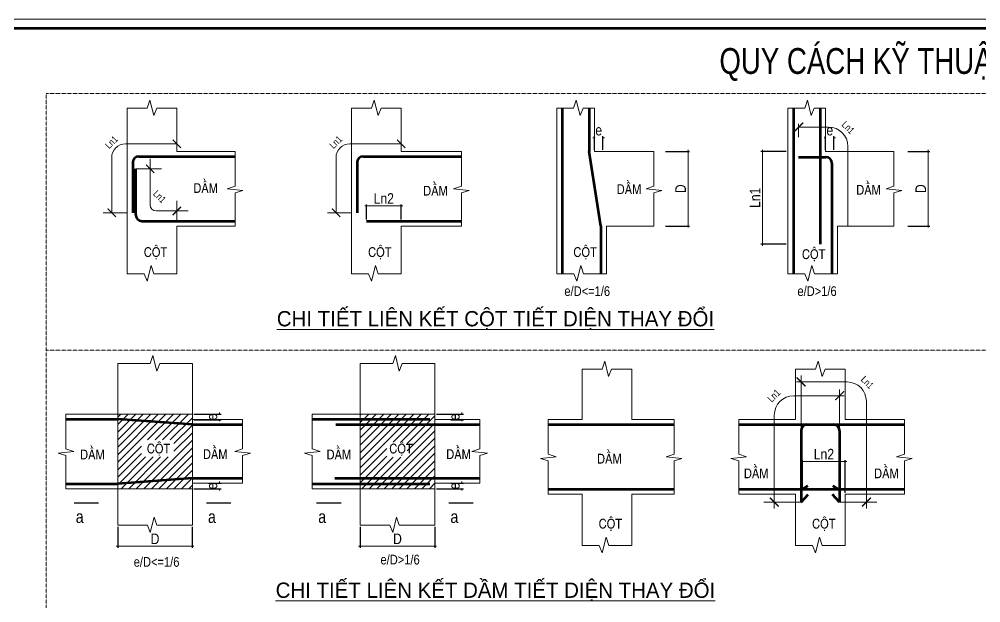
# Model space of a CAD drawing. Header units: millimetres. Extents: x 19378 to 572383, y -1120116 to -527168.
# Drawn here: x 64620 to 109862, y -575797 to -548347 of the extents above; entities that cross this region are included whole.
import ezdxf
from ezdxf.enums import TextEntityAlignment as Align

# ---------------------------------------------------------------- set-up
doc = ezdxf.new("R2010")
doc.units = ezdxf.units.MM
doc.header["$MEASUREMENT"] = 0
doc.header["$PDMODE"] = 32
doc.linetypes.add('HIDDEN', pattern=[0.375, 0.25, -0.125])
doc.layers.get('Defpoints').update_dxf_attribs({"color": 1})
for name, color, linetype, lineweight in [('2110 dim 0.13', 149, 'Continuous', 13), ('EG Dim', 8, 'Continuous', 15), ('EG Net thay', 7, 'Continuous', 20), ('EG Text1', 3, 'Continuous', 20), ('EG Text2', 7, 'Continuous', 20), ('ISO', 153, 'Continuous', 13), ('LC Hatch', 252, 'Continuous', 9), ('LC MANH DUT', 35, 'HIDDEN', 5), ('LC Net dam3', 1, 'Continuous', 60), ('LC Net thay', 7, 'Continuous', 25), ('LC Text1', 3, 'Continuous', 20), ('LC Text2', 7, 'Continuous', 25), ('TEXT2', 7, 'Continuous', 18)]:
    doc.layers.add(name, color=color, linetype=linetype, lineweight=lineweight)
doc.layers.add('HACHT', color=8, linetype='Continuous')
doc.layers.add('Khungten_LCDI', color=7, linetype='Continuous')
doc.styles.add('EG 1', font='VHAVANB.TTF')
doc.styles.add('HELVECONDENSE', font='VHELVCN.TTF')
doc.styles.add('Khungten', font='VHAVAN.TTF', dxfattribs={"width": 0.9, "height": 5000})
doc.styles.add('KICH THUOC', font='VHELVCN.TTF')
doc.styles.add('LC 1', font='VHAVANB.TTF')
doc.styles.add('STYLE3', font='VHHELS.TTF')
doc.styles.add('Title', font='VHBLACK.TTF', dxfattribs={"width": 0.8})
doc.dimstyles.new('TV 25', dxfattribs={"dimscale": 0, "dimtxt": 160, "dimasz": 75, "dimexe": 75, "dimexo": 75, "dimgap": 30, "dimtad": 1, "dimdec": 0, "dimlfac": 0.25, "dimzin": 0, "dimdsep": 46, "dimtxsty": 'KICH THUOC', "dimblk": 'ARCHTICK', "dimcen": 0.09, "dimdle": 75, "dimclrd": 256, "dimclre": 256, "dimclrt": 256, "dimadec": 0, "dimazin": 0, "dimtfac": 1, "dimtdec": 0, "dimtix": 1, "dimtofl": 0, "dimtmove": 2, "dimatfit": 3, "dimfxl": 1, "dimtolj": 1, "dimtzin": 0, "dimlwd": -1, "dimarcsym": 0})
pattern_1 = [(45, (-1302230.8, -1336096.08), (-176.776695, 176.776695), [])]

# ---------------------------------------------------------------- blocks, each defined once
blk = doc.blocks.new('_ArchTick')
at = {"color": 0, "linetype": 'ByBlock', "const_width": 0.15}
blk.add_lwpolyline([(-0.5, -0.5), (0.5, 0.5)], dxfattribs=at)
blk = doc.blocks.new('*D106')
at = {"layer": 'Defpoints', "color": 0, "ltscale": 200, "transparency": 16777216}
for p in [(82593, -557130), (80953, -557842), (82593, -557842)]:
    blk.add_point(p, dxfattribs=at)
at = {"layer": 'EG Dim', "ltscale": 200, "transparency": 16777216}
blk.add_line((80878, -557130), (82668, -557130), dxfattribs=at)
at = {"layer": 'EG Dim', "lineweight": -2, "ltscale": 200, "transparency": 16777216}
for p, q in [((80953, -557767), (80953, -557055)), ((82593, -557767), (82593, -557055))]:
    blk.add_line(p, q, dxfattribs=at)
at = {"layer": 'EG Dim', "ltscale": 200, "transparency": 16777216, "xscale": 75, "yscale": 75, "zscale": 75, "rotation": 180}
blk.add_blockref('_ArchTick', (80953, -557130), dxfattribs=at)
at = {"layer": 'EG Dim', "ltscale": 200, "transparency": 16777216, "xscale": 75, "yscale": 75, "zscale": 75}
blk.add_blockref('_ArchTick', (82593, -557130), dxfattribs=at)
at = {"layer": 'EG Dim', "ltscale": 200, "transparency": 16777216, "insert": (81773, -556780), "char_height": 500, "attachment_point": 5, "style": 'KICH THUOC'}
blk.add_mtext('\\A1;Ln2', dxfattribs=at)
blk = doc.blocks.new('*D107')
at = {"layer": 'Defpoints', "color": 0, "ltscale": 200, "transparency": 16777216}
for p in [(94956, -554566), (94956, -558076), (96090, -558076)]:
    blk.add_point(p, dxfattribs=at)
at = {"layer": 'EG Dim', "lineweight": -2, "ltscale": 200, "transparency": 16777216}
for p, q in [((95031, -554566), (96165, -554566)), ((95031, -558076), (96165, -558076))]:
    blk.add_line(p, q, dxfattribs=at)
at = {"layer": 'EG Dim', "ltscale": 200, "transparency": 16777216}
blk.add_line((96090, -554491), (96090, -558151), dxfattribs=at)
at = {"layer": 'EG Dim', "ltscale": 200, "transparency": 16777216, "xscale": 75, "yscale": 75, "zscale": 75}
for p, rotation in [((96090, -554566), 90), ((96090, -558076), 270)]:
    blk.add_blockref('_ArchTick', p, dxfattribs=dict(at, rotation=rotation))
at = {"layer": 'EG Dim', "ltscale": 200, "transparency": 16777216, "insert": (95740, -556321), "char_height": 500, "attachment_point": 5, "rotation": 90, "style": 'KICH THUOC'}
blk.add_mtext('\\A1;D', dxfattribs=at)
blk = doc.blocks.new('*D108')
at = {"layer": 'Defpoints', "color": 0, "ltscale": 200, "transparency": 16777216}
for p in [(92082, -553921), (91692, -554566), (92082, -554566)]:
    blk.add_point(p, dxfattribs=at)
at = {"layer": 'EG Dim', "ltscale": 200, "transparency": 16777216}
for p, q in [((91692, -553921), (91617, -553921)), ((92082, -553921), (92157, -553921))]:
    blk.add_line(p, q, dxfattribs=at)
at = {"layer": 'EG Dim', "lineweight": -2, "ltscale": 200, "transparency": 16777216}
for p, q in [((91692, -554491), (91692, -553846)), ((92082, -554491), (92082, -553846))]:
    blk.add_line(p, q, dxfattribs=at)
at = {"layer": 'EG Dim', "ltscale": 200, "transparency": 16777216, "xscale": 75, "yscale": 75, "zscale": 75}
blk.add_blockref('_ArchTick', (91692, -553921), dxfattribs=at)
at = {"layer": 'EG Dim', "ltscale": 200, "transparency": 16777216, "xscale": 75, "yscale": 75, "zscale": 75, "rotation": 180}
blk.add_blockref('_ArchTick', (92082, -553921), dxfattribs=at)
at = {"layer": 'EG Dim', "ltscale": 200, "transparency": 16777216, "insert": (91887, -553566), "char_height": 500, "attachment_point": 5, "style": 'KICH THUOC'}
blk.add_mtext('\\A1;e', dxfattribs=at)
blk = doc.blocks.new('*D109')
at = {"layer": 'Defpoints', "color": 0, "ltscale": 200, "transparency": 16777216}
for p in [(106357, -554566), (106357, -558076), (107386, -558076)]:
    blk.add_point(p, dxfattribs=at)
at = {"layer": 'EG Dim', "lineweight": -2, "ltscale": 200, "transparency": 16777216}
for p, q in [((106432, -554566), (107461, -554566)), ((106432, -558076), (107461, -558076))]:
    blk.add_line(p, q, dxfattribs=at)
at = {"layer": 'EG Dim', "ltscale": 200, "transparency": 16777216}
blk.add_line((107386, -554491), (107386, -558151), dxfattribs=at)
at = {"layer": 'EG Dim', "ltscale": 200, "transparency": 16777216, "xscale": 75, "yscale": 75, "zscale": 75}
for p, rotation in [((107386, -554566), 90), ((107386, -558076), 270)]:
    blk.add_blockref('_ArchTick', p, dxfattribs=dict(at, rotation=rotation))
at = {"layer": 'EG Dim', "ltscale": 200, "transparency": 16777216, "insert": (107036, -556321), "char_height": 500, "attachment_point": 5, "rotation": 90, "style": 'KICH THUOC'}
blk.add_mtext('\\A1;D', dxfattribs=at)
blk = doc.blocks.new('*D113')
at = {"layer": 'Defpoints', "color": 0, "ltscale": 200, "transparency": 16777216}
for p in [(102954, -553921), (102564, -554566), (102954, -554566)]:
    blk.add_point(p, dxfattribs=at)
at = {"layer": 'EG Dim', "ltscale": 200, "transparency": 16777216}
for p, q in [((102564, -553921), (102489, -553921)), ((102954, -553921), (103029, -553921))]:
    blk.add_line(p, q, dxfattribs=at)
at = {"layer": 'EG Dim', "lineweight": -2, "ltscale": 200, "transparency": 16777216}
for p, q in [((102564, -554491), (102564, -553846)), ((102954, -554491), (102954, -553846))]:
    blk.add_line(p, q, dxfattribs=at)
at = {"layer": 'EG Dim', "ltscale": 200, "transparency": 16777216, "xscale": 75, "yscale": 75, "zscale": 75}
blk.add_blockref('_ArchTick', (102564, -553921), dxfattribs=at)
at = {"layer": 'EG Dim', "ltscale": 200, "transparency": 16777216, "xscale": 75, "yscale": 75, "zscale": 75, "rotation": 180}
blk.add_blockref('_ArchTick', (102954, -553921), dxfattribs=at)
at = {"layer": 'EG Dim', "ltscale": 200, "transparency": 16777216, "insert": (102759, -553566), "char_height": 500, "attachment_point": 5, "style": 'KICH THUOC'}
blk.add_mtext('\\A1;e', dxfattribs=at)
blk = doc.blocks.new('*D114')
at = {"layer": 'Defpoints', "color": 0, "ltscale": 200, "transparency": 16777216}
for p in [(100783, -554566), (99591, -558924), (100783, -558924)]:
    blk.add_point(p, dxfattribs=at)
at = {"layer": 'EG Dim', "lineweight": -2, "ltscale": 200, "transparency": 16777216}
for p, q in [((100708, -554566), (99516, -554566)), ((100708, -558924), (99516, -558924))]:
    blk.add_line(p, q, dxfattribs=at)
at = {"layer": 'EG Dim', "ltscale": 200, "transparency": 16777216}
blk.add_line((99591, -554491), (99591, -558999), dxfattribs=at)
at = {"layer": 'EG Dim', "ltscale": 200, "transparency": 16777216, "xscale": 75, "yscale": 75, "zscale": 75}
for p, rotation in [((99591, -554566), 90), ((99591, -558924), 270)]:
    blk.add_blockref('_ArchTick', p, dxfattribs=dict(at, rotation=rotation))
at = {"layer": 'EG Dim', "ltscale": 200, "transparency": 16777216, "insert": (99241, -556745), "char_height": 500, "attachment_point": 5, "rotation": 90, "style": 'KICH THUOC'}
blk.add_mtext('\\A1;Ln1', dxfattribs=at)
blk = doc.blocks.new('*D115')
at = {"layer": 'Defpoints', "color": 0, "ltscale": 200, "transparency": 16777216}
for p in [(69255, -572144), (72765, -572144), (72765, -573140)]:
    blk.add_point(p, dxfattribs=at)
at = {"layer": 'EG Dim', "lineweight": -2, "ltscale": 200, "transparency": 16777216}
for p, q in [((69255, -572219), (69255, -573215)), ((72765, -572219), (72765, -573215))]:
    blk.add_line(p, q, dxfattribs=at)
at = {"layer": 'EG Dim', "ltscale": 200, "transparency": 16777216}
blk.add_line((69180, -573140), (72840, -573140), dxfattribs=at)
at = {"layer": 'EG Dim', "ltscale": 200, "transparency": 16777216, "xscale": 75, "yscale": 75, "zscale": 75, "rotation": 180}
blk.add_blockref('_ArchTick', (69255, -573140), dxfattribs=at)
at = {"layer": 'EG Dim', "ltscale": 200, "transparency": 16777216, "xscale": 75, "yscale": 75, "zscale": 75}
blk.add_blockref('_ArchTick', (72765, -573140), dxfattribs=at)
at = {"layer": 'EG Dim', "ltscale": 200, "transparency": 16777216, "insert": (71010, -572790), "char_height": 500, "attachment_point": 5, "style": 'KICH THUOC'}
blk.add_mtext('\\A1;D', dxfattribs=at)
blk = doc.blocks.new('*D116')
at = {"layer": 'Defpoints', "color": 0, "ltscale": 200, "transparency": 16777216}
for p in [(72765, -570434), (73445, -570174), (74044, -570174)]:
    blk.add_point(p, dxfattribs=at)
at = {"layer": 'EG Dim', "lineweight": -2, "ltscale": 200, "transparency": 16777216}
for p, q in [((72840, -570434), (74119, -570434)), ((73520, -570174), (74119, -570174))]:
    blk.add_line(p, q, dxfattribs=at)
at = {"layer": 'EG Dim', "ltscale": 200, "transparency": 16777216}
for p, q in [((74044, -570174), (74044, -570099)), ((74044, -570434), (74044, -570509))]:
    blk.add_line(p, q, dxfattribs=at)
at = {"layer": 'EG Dim', "ltscale": 200, "transparency": 16777216, "xscale": 75, "yscale": 75, "zscale": 75}
for p, rotation in [((74044, -570174), 270), ((74044, -570434), 90)]:
    blk.add_blockref('_ArchTick', p, dxfattribs=dict(at, rotation=rotation))
at = {"layer": 'EG Dim', "ltscale": 200, "transparency": 16777216, "insert": (73689, -570304), "char_height": 500, "attachment_point": 5, "rotation": 90, "style": 'KICH THUOC'}
blk.add_mtext('\\A1;e', dxfattribs=at)
blk = doc.blocks.new('*D117')
at = {"layer": 'Defpoints', "color": 0, "ltscale": 200, "transparency": 16777216}
for p in [(72765, -566924), (72765, -567184), (74044, -567184)]:
    blk.add_point(p, dxfattribs=at)
at = {"layer": 'EG Dim', "ltscale": 200, "transparency": 16777216}
for p, q in [((74044, -566924), (74044, -566849)), ((74044, -567184), (74044, -567259))]:
    blk.add_line(p, q, dxfattribs=at)
at = {"layer": 'EG Dim', "lineweight": -2, "ltscale": 200, "transparency": 16777216}
for p, q in [((72840, -566924), (74119, -566924)), ((72840, -567184), (74119, -567184))]:
    blk.add_line(p, q, dxfattribs=at)
at = {"layer": 'EG Dim', "ltscale": 200, "transparency": 16777216, "xscale": 75, "yscale": 75, "zscale": 75}
for p, rotation in [((74044, -566924), 270), ((74044, -567184), 90)]:
    blk.add_blockref('_ArchTick', p, dxfattribs=dict(at, rotation=rotation))
at = {"layer": 'EG Dim', "ltscale": 200, "transparency": 16777216, "insert": (73689, -567054), "char_height": 500, "attachment_point": 5, "rotation": 90, "style": 'KICH THUOC'}
blk.add_mtext('\\A1;e', dxfattribs=at)
blk = doc.blocks.new('*D118')
at = {"layer": 'Defpoints', "color": 0, "ltscale": 200, "transparency": 16777216}
for p in [(80663, -572144), (84173, -572144), (84173, -573140)]:
    blk.add_point(p, dxfattribs=at)
at = {"layer": 'EG Dim', "lineweight": -2, "ltscale": 200, "transparency": 16777216}
for p, q in [((80663, -572219), (80663, -573215)), ((84173, -572219), (84173, -573215))]:
    blk.add_line(p, q, dxfattribs=at)
at = {"layer": 'EG Dim', "ltscale": 200, "transparency": 16777216}
blk.add_line((80588, -573140), (84248, -573140), dxfattribs=at)
at = {"layer": 'EG Dim', "ltscale": 200, "transparency": 16777216, "xscale": 75, "yscale": 75, "zscale": 75, "rotation": 180}
blk.add_blockref('_ArchTick', (80663, -573140), dxfattribs=at)
at = {"layer": 'EG Dim', "ltscale": 200, "transparency": 16777216, "xscale": 75, "yscale": 75, "zscale": 75}
blk.add_blockref('_ArchTick', (84173, -573140), dxfattribs=at)
at = {"layer": 'EG Dim', "ltscale": 200, "transparency": 16777216, "insert": (82418, -572790), "char_height": 500, "attachment_point": 5, "style": 'KICH THUOC'}
blk.add_mtext('\\A1;D', dxfattribs=at)
blk = doc.blocks.new('*D119')
at = {"layer": 'Defpoints', "color": 0, "ltscale": 200, "transparency": 16777216}
for p in [(84173, -570434), (84854, -570174), (85452, -570174)]:
    blk.add_point(p, dxfattribs=at)
at = {"layer": 'EG Dim', "lineweight": -2, "ltscale": 200, "transparency": 16777216}
for p, q in [((84248, -570434), (85527, -570434)), ((84929, -570174), (85527, -570174))]:
    blk.add_line(p, q, dxfattribs=at)
at = {"layer": 'EG Dim', "ltscale": 200, "transparency": 16777216}
for p, q in [((85452, -570174), (85452, -570099)), ((85452, -570434), (85452, -570509))]:
    blk.add_line(p, q, dxfattribs=at)
at = {"layer": 'EG Dim', "ltscale": 200, "transparency": 16777216, "xscale": 75, "yscale": 75, "zscale": 75}
for p, rotation in [((85452, -570174), 270), ((85452, -570434), 90)]:
    blk.add_blockref('_ArchTick', p, dxfattribs=dict(at, rotation=rotation))
at = {"layer": 'EG Dim', "ltscale": 200, "transparency": 16777216, "insert": (85097, -570304), "char_height": 500, "attachment_point": 5, "rotation": 90, "style": 'KICH THUOC'}
blk.add_mtext('\\A1;e', dxfattribs=at)
blk = doc.blocks.new('*D120')
at = {"layer": 'Defpoints', "color": 0, "ltscale": 200, "transparency": 16777216}
for p in [(84173, -566924), (84854, -567184), (85452, -567184)]:
    blk.add_point(p, dxfattribs=at)
at = {"layer": 'EG Dim', "ltscale": 200, "transparency": 16777216}
for p, q in [((85452, -566924), (85452, -566849)), ((85452, -567184), (85452, -567259))]:
    blk.add_line(p, q, dxfattribs=at)
at = {"layer": 'EG Dim', "lineweight": -2, "ltscale": 200, "transparency": 16777216}
for p, q in [((84248, -566924), (85527, -566924)), ((84929, -567184), (85527, -567184))]:
    blk.add_line(p, q, dxfattribs=at)
at = {"layer": 'EG Dim', "ltscale": 200, "transparency": 16777216, "xscale": 75, "yscale": 75, "zscale": 75}
for p, rotation in [((85452, -566924), 270), ((85452, -567184), 90)]:
    blk.add_blockref('_ArchTick', p, dxfattribs=dict(at, rotation=rotation))
at = {"layer": 'EG Dim', "ltscale": 200, "transparency": 16777216, "insert": (85097, -567054), "char_height": 500, "attachment_point": 5, "rotation": 90, "style": 'KICH THUOC'}
blk.add_mtext('\\A1;e', dxfattribs=at)
blk = doc.blocks.new('*D110')
at = {"layer": 'Defpoints', "color": 0, "ltscale": 200, "transparency": 16777216}
for p in [(103484, -569157), (101482, -570460), (103484, -570694)]:
    blk.add_point(p, dxfattribs=at)
at = {"layer": 'EG Dim', "lineweight": -2, "ltscale": 200, "transparency": 16777216}
for p, q in [((101482, -570385), (101482, -569082)), ((103484, -570619), (103484, -569082))]:
    blk.add_line(p, q, dxfattribs=at)
at = {"layer": 'EG Dim', "ltscale": 200, "transparency": 16777216}
blk.add_line((101407, -569157), (103559, -569157), dxfattribs=at)
at = {"layer": 'EG Dim', "ltscale": 200, "transparency": 16777216, "xscale": 75, "yscale": 75, "zscale": 75, "rotation": 180}
blk.add_blockref('_ArchTick', (101482, -569157), dxfattribs=at)
at = {"layer": 'EG Dim', "ltscale": 200, "transparency": 16777216, "xscale": 75, "yscale": 75, "zscale": 75}
blk.add_blockref('_ArchTick', (103484, -569157), dxfattribs=at)
at = {"layer": 'EG Dim', "ltscale": 200, "transparency": 16777216, "insert": (102483, -568807), "char_height": 500, "attachment_point": 5, "style": 'KICH THUOC'}
blk.add_mtext('\\A1;Ln2', dxfattribs=at)
blk = doc.blocks.new('TIEUDE2')
at = {"layer": 'LC Text2', "color": 7, "style": 'LC 1'}
blk.add_attdef('%%UTIªU§Ò', text='', height=3.5, dxfattribs=at).set_placement((0, 0), align=Align.BOTTOM_CENTER)
blk.add_attdef('TL', text='', height=2.2, dxfattribs=at).set_placement((0, -1.8), align=Align.TOP_CENTER)
blk = doc.blocks.new('Nha o can bo nhan vien Trung doan')
at = {"layer": 'Defpoints', "lineweight": 0}
blk.add_lwpolyline([(-1200, -14850), (-1200, 14850), (40800, 14850), (40800, -14850)], close=True, dxfattribs=at)
at = {"layer": 'Khungten_LCDI', "color": 5, "lineweight": 60}
blk.add_lwpolyline([(0, -14650), (0, 14650), (40600, 14650), (40600, -14650)], close=True, dxfattribs=at)
at = {"color": 7, "style": 'Khungten', "width": 0.8}
for tag, p in [('REVISION', (39499, -10746)), ('NGAYHT', (39576, -11636))]:
    blk.add_attdef(tag, text='', height=200, dxfattribs=at).set_placement(p, align=Align.CENTER)
at = {"layer": 'LC Text1', "style": 'Title', "width": 1.485915}
for tag, p, p2 in [('TENBANVE1', (36913, -8886), (40339, -8886)), ('TENBANVE2', (36913, -9562), (40339, -9562))]:
    blk.add_attdef(tag, text='', height=250, dxfattribs=at).set_placement(p, p2, align=Align.FIT)
at = {"layer": 'LC Text1', "style": 'Title', "width": 0.7}
blk.add_attdef('SOBANVE', text='', height=250, dxfattribs=at).set_placement((39562, -13896), align=Align.CENTER)

msp = doc.modelspace()

# ---------------------------------------------------------------- hatches: boundary and pattern name
at = {"layer": 'LC Hatch', "ltscale": 2}
h = msp.add_hatch(dxfattribs=at)
h.set_pattern_fill('ANSI31', color=256, scale=2000, style=0)
h.set_pattern_definition(pattern_1)
h.paths.add_polyline_path([(72765.2, -569939.7), (72765.2, -567417.7), (69255.2, -567157.7), (69255.2, -570199.7)], flags=17)
h.paths.add_polyline_path([(69255.2, -567157.7), (69255.2, -570433.7), (72765.2, -570433.7), (72765.2, -567417.7)])
h.paths.add_polyline_path([(69255.2, -570199.7), (72765.2, -569939.7), (72765.2, -566923.7), (69255.2, -566923.7)])
edge = h.paths.add_edge_path(flags=16)
edge.add_line((70366.2, -568364.3), (70366.2, -568939.1))
edge.add_line((70366.2, -568939.1), (71897.7, -568939.1))
edge.add_line((71897.7, -568939.1), (71897.7, -568134))
edge.add_line((71897.7, -568134), (70366.2, -568134))
h = msp.add_hatch(dxfattribs=at)
h.set_pattern_fill('ANSI31', color=256, scale=2000, style=0)
h.set_pattern_definition(pattern_1)
h.paths.add_polyline_path([(80663.4, -566923.7), (80663.4, -567157.7), (84173.4, -567417.7), (84173.4, -566923.7)])
h.paths.add_polyline_path([(80663.4, -567157.7), (80663.4, -570199.7), (84173.4, -569939.7), (84173.4, -567417.7)])
h.paths.add_polyline_path([(80663.4, -570199.7), (80663.4, -570433.7), (84173.4, -570433.7), (84173.4, -569939.7)])
h.paths.add_polyline_path([(81915.4, -568954), (82870.9, -568954), (82870.9, -568248.1), (81915.4, -568248.1)], flags=16)

# ---------------------------------------------------------------- linework, layer by layer
at = {"layer": 'EG Net thay'}
for p, q in [((69698.2, -552529, 0), (69698.2, -554566.3, 0)), ((72038.2, -552530.4, 0), (72038.2, -554566.3, 0)), ((80252.6, -552529, 0), (80252.6, -554566.3, 0)), ((82592.6, -552530.4, 0), (82592.6, -554566.3, 0)), ((89911.2, -552529, 0), (89911.2, -554566.3, 0)), ((91692.4, -552530.4, 0), (91692.4, -554566.3, 0)), ((100783.1, -552529, 0), (100783.1, -554566.3, 0)), ((102564.3, -552530.4, 0), (102564.3, -554566.3, 0)), ((69698.2, -554566.3, 0), (69698.2, -560320.3, 0)), ((72038.2, -554566.3, 0), (74776.2, -554566.3, 0)), ((80252.6, -554566.3, 0), (80252.6, -560320.3, 0)), ((82592.6, -554566.3, 0), (85422.2, -554566.3, 0)), ((89911.2, -554566.3, 0), (89911.2, -560320.3, 0)), ((91692.4, -554566.3, 0), (94482.8, -554566.3, 0)), ((100783.1, -554566.3, 0), (100783.1, -560320.3, 0)), ((102564.3, -554566.3, 0), (105779.4, -554566.3, 0)), ((72038.2, -558076.3, 0), (74776.2, -558076.3, 0)), ((72038.2, -558076.3, 0), (72038.2, -560318.9, 0)), ((82592.6, -558076.3, 0), (85422.2, -558076.3, 0)), ((82592.6, -558076.3, 0), (82592.6, -560318.9, 0)), ((92251.2, -558076.3, 0), (94482.8, -558076.3, 0)), ((92251.2, -558076.3, 0), (92251.2, -560318.9, 0)), ((103123.1, -558076.3, 0), (105779.4, -558076.3, 0)), ((103123.1, -558076.3, 0), (103123.1, -560318.9, 0)), ((69255.2, -564546.8, 0), (69255.2, -566923.7, 0)), ((72765.2, -564548.2, 0), (72765.2, -566923.7, 0)), ((80663.4, -564546.8, 0), (80663.4, -566923.7, 0)), ((84173.4, -564548.2, 0), (84173.4, -566923.7, 0)), ((91101, -564806.8, 0), (91101, -567183.7, 0)), ((93441, -564808.2, 0), (93441, -567183.7, 0)), ((101144, -564806.8, 0), (101144, -567183.7, 0)), ((103484, -564808.2, 0), (103484, -567183.7, 0)), ((69255.2, -566923.7, 0), (66814.3, -566923.7, 0)), ((72765.2, -567183.7, 0), (75131.3, -567183.7, 0)), ((81822.9, -566923.7, 0), (78408.7, -566923.7, 0)), ((84173.4, -567183.7, 0), (86285.4, -567183.7, 0)), ((91101, -567183.7, 0), (89512.7, -567183.7, 0)), ((93441, -567183.7, 0), (95432.2, -567183.7, 0)), ((101144, -567183.7, 0), (98471.7, -567183.7, 0)), ((103484, -567183.7, 0), (106271, -567183.7, 0)), ((69255.2, -570433.7, 0), (66814.3, -570433.7, 0)), ((69255.2, -570433.7, 0), (69255.2, -572145.4, 0)), ((72765.2, -570173.7, 0), (75131.3, -570173.7, 0)), ((72765.2, -570433.7, 0), (72765.2, -572144, 0)), ((81822.9, -570433.7, 0), (78408.7, -570433.7, 0)), ((80663.4, -570433.7, 0), (80663.4, -572145.4, 0)), ((84173.4, -570173.7, 0), (86285.4, -570173.7, 0)), ((84173.4, -570433.7, 0), (84173.4, -572144, 0)), ((91101, -570693.7, 0), (89512.7, -570693.7, 0)), ((91101, -570693.7, 0), (91101, -573097.8, 0)), ((93441, -570693.7, 0), (95432.2, -570693.7, 0)), ((93441, -570693.7, 0), (93441, -573096.5, 0)), ((101144, -570693.7, 0), (98471.7, -570693.7, 0)), ((101144, -570693.7, 0), (101144, -573097.8, 0)), ((103484, -570693.7, 0), (106271, -570693.7, 0)), ((103484, -570693.7, 0), (103484, -573096.5, 0))]:
    msp.add_line(p, q, dxfattribs=at)
at = {"layer": 'EG Net thay', "elevation": 0}
for points in [[(69255.2, -570433.7), (72765.2, -570433.7), (72765.2, -566923.7), (69255.2, -566923.7)], [(80663.4, -570433.7), (84173.4, -570433.7), (84173.4, -566923.7), (80663.4, -566923.7)]]:
    msp.add_lwpolyline(points, close=True, dxfattribs=at)
at = {"layer": 'HACHT'}
for p, q in [((68356.4, -571113.5, 0), (67205.4, -571113.5, 0)), ((68356.4, -571113.5, 0), (67205.4, -571113.5, 0)), ((74576.2, -571113.5, 0), (73425.3, -571113.5, 0)), ((74576.2, -571113.5, 0), (73425.3, -571113.5, 0)), ((79764.6, -571113.5, 0), (78613.7, -571113.5, 0)), ((79764.6, -571113.5, 0), (78613.7, -571113.5, 0)), ((85984.5, -571113.5, 0), (84833.5, -571113.5, 0)), ((85984.5, -571113.5, 0), (84833.5, -571113.5, 0))]:
    msp.add_line(p, q, dxfattribs=at)
at = {"layer": 'HACHT', "elevation": 0}
for points in [[(67794.3, -571113.5, 0, 748.8, 0), (67794.3, -571292.8, 0, 0, 0), (67794.3, -572232.4, 0, 0, 0)], [(74014.1, -571113.5, 0, 748.8, 0), (74014.1, -571292.8, 0, 0, 0), (74014.1, -572232.4, 0, 0, 0)], [(79202.5, -571113.5, 0, 748.8, 0), (79202.5, -571292.8, 0, 0, 0), (79202.5, -572232.4, 0, 0, 0)], [(85422.4, -571113.5, 0, 748.8, 0), (85422.4, -571292.8, 0, 0, 0), (85422.4, -572232.4, 0, 0, 0)]]:
    msp.add_lwpolyline(points, format="xyseb", dxfattribs=at)
at = {"layer": 'ISO'}
for p, q in [((70641.8, -552529, 0), (70767.5, -552147.9, 0)), ((70767.5, -552147.9, 0), (70950.3, -552880.5, 0)), ((81196.2, -552529, 0), (81321.9, -552147.9, 0)), ((81321.9, -552147.9, 0), (81504.7, -552880.5, 0)), ((90706.2, -552529, 0), (90831.9, -552147.9, 0)), ((90831.9, -552147.9, 0), (91014.7, -552880.5, 0)), ((101578.2, -552529, 0), (101703.9, -552147.9, 0)), ((101703.9, -552147.9, 0), (101886.7, -552880.5, 0)), ((69698.2, -552529, 0), (70641.8, -552529, 0)), ((70950.3, -552880.5, 0), (71090, -552530.4, 0)), ((71090, -552530.4, 0), (72038.2, -552530.4, 0)), ((80252.6, -552529, 0), (81196.2, -552529, 0)), ((81504.7, -552880.5, 0), (81644.4, -552530.4, 0)), ((81644.4, -552530.4, 0), (82592.6, -552530.4, 0)), ((89911.2, -552529, 0), (90706.2, -552529, 0)), ((91014.7, -552880.5, 0), (91154.4, -552530.4, 0)), ((91154.4, -552530.4, 0), (91692.4, -552530.4, 0)), ((100783.1, -552529, 0), (101578.2, -552529, 0)), ((101886.7, -552880.5, 0), (102026.3, -552530.4, 0)), ((102026.3, -552530.4, 0), (102564.3, -552530.4, 0)), ((70828.9, -559937.8, 0), (70646.1, -560670.4, 0)), ((70954.6, -560318.9, 0), (70828.9, -559937.8, 0)), ((81383.3, -559937.8, 0), (81200.5, -560670.4, 0)), ((81509, -560318.9, 0), (81383.3, -559937.8, 0)), ((91041.9, -559937.8, 0), (90859, -560670.4, 0)), ((91167.5, -560318.9, 0), (91041.9, -559937.8, 0)), ((101913.8, -559937.8, 0), (101731, -560670.4, 0)), ((102039.5, -560318.9, 0), (101913.8, -559937.8, 0)), ((70506.4, -560320.3, 0), (69698.2, -560320.3, 0)), ((70646.1, -560670.4, 0), (70506.4, -560320.3, 0)), ((72038.2, -560318.9, 0), (70954.6, -560318.9, 0)), ((81060.8, -560320.3, 0), (80252.6, -560320.3, 0)), ((81200.5, -560670.4, 0), (81060.8, -560320.3, 0)), ((82592.6, -560318.9, 0), (81509, -560318.9, 0)), ((90719.4, -560320.3, 0), (89911.2, -560320.3, 0)), ((90859, -560670.4, 0), (90719.4, -560320.3, 0)), ((92251.2, -560318.9, 0), (91167.5, -560318.9, 0)), ((101591.3, -560320.3, 0), (100783.1, -560320.3, 0)), ((101731, -560670.4, 0), (101591.3, -560320.3, 0)), ((103123.1, -560318.9, 0), (102039.5, -560318.9, 0)), ((70783.8, -564546.8, 0), (70909.5, -564165.7, 0)), ((70909.5, -564165.7, 0), (71092.3, -564898.3, 0)), ((82192, -564546.8, 0), (82317.7, -564165.7, 0)), ((82317.7, -564165.7, 0), (82500.5, -564898.3, 0)), ((69255.2, -564546.8, 0), (70783.8, -564546.8, 0)), ((71092.3, -564898.3, 0), (71232, -564548.2, 0)), ((71232, -564548.2, 0), (72765.2, -564548.2, 0)), ((80663.4, -564546.8, 0), (82192, -564546.8, 0)), ((82500.5, -564898.3, 0), (82640.2, -564548.2, 0)), ((82640.2, -564548.2, 0), (84173.4, -564548.2, 0)), ((92044.6, -564806.8, 0), (92170.2, -564425.7, 0)), ((92170.2, -564425.7, 0), (92353, -565158.3, 0)), ((102087.6, -564806.8, 0), (102213.2, -564425.7, 0)), ((102213.2, -564425.7, 0), (102396.1, -565158.3, 0)), ((91101, -564806.8, 0), (92044.6, -564806.8, 0)), ((92353, -565158.3, 0), (92492.7, -564808.2, 0)), ((92492.7, -564808.2, 0), (93441, -564808.2, 0)), ((101144, -564806.8, 0), (102087.6, -564806.8, 0)), ((102396.1, -565158.3, 0), (102535.7, -564808.2, 0)), ((102535.7, -564808.2, 0), (103484, -564808.2, 0)), ((70970.9, -571762.9, 0), (70788.1, -572495.5, 0)), ((71096.5, -572144, 0), (70970.9, -571762.9, 0)), ((82379.1, -571762.9, 0), (82196.3, -572495.5, 0)), ((82504.8, -572144, 0), (82379.1, -571762.9, 0)), ((70648.4, -572145.4, 0), (69255.2, -572145.4, 0)), ((70788.1, -572495.5, 0), (70648.4, -572145.4, 0)), ((72765.2, -572144, 0), (71096.5, -572144, 0)), ((82056.6, -572145.4, 0), (80663.4, -572145.4, 0)), ((82196.3, -572495.5, 0), (82056.6, -572145.4, 0)), ((84173.4, -572144, 0), (82504.8, -572144, 0)), ((92231.6, -572715.4, 0), (92048.8, -573448, 0)), ((92357.3, -573096.5, 0), (92231.6, -572715.4, 0)), ((102274.7, -572715.4, 0), (102091.8, -573448, 0)), ((102400.3, -573096.5, 0), (102274.7, -572715.4, 0)), ((91909.2, -573097.8, 0), (91101, -573097.8, 0)), ((92048.8, -573448, 0), (91909.2, -573097.8, 0)), ((93441, -573096.5, 0), (92357.3, -573096.5, 0)), ((101952.2, -573097.8, 0), (101144, -573097.8, 0)), ((102091.8, -573448, 0), (101952.2, -573097.8, 0)), ((103484, -573096.5, 0), (102400.3, -573096.5, 0))]:
    msp.add_line(p, q, dxfattribs=at)
at = {"layer": 'ISO', "ltscale": 2}
for p, q in [((101292.4, -553890.3, 0), (101292.4, -553269.6, 0)), ((101292.4, -553422.8, 0), (102701.9, -553422.8, 0)), ((69621.9, -554205.3, 0), (72038.2, -554205.3, 0)), ((80176.3, -554205.3, 0), (82592.6, -554205.3, 0)), ((103611.9, -554332.8, 0), (103611.9, -558076.3, 0)), ((68971.9, -554855.3, 0), (68971.9, -557451.9, 0)), ((70780.1, -557072.3, 0), (70780.1, -554908.4, 0)), ((79526.3, -554855.3, 0), (79526.3, -557451.9, 0)), ((71309.9, -555385.9, 0), (70106.4, -555385.9, 0)), ((72038.2, -557783, 0), (72038.2, -556883.6, 0)), ((71072.6, -557364.8, 0), (72561.8, -557364.8, 0)), ((69698.2, -557451.9, 0), (68571.6, -557451.9, 0)), ((80252.6, -557451.9, 0), (79126.1, -557451.9, 0)), ((103568.8, -565410.1, 0), (101189.7, -565410.1, 0)), ((101406.7, -567580.2, 0), (101406.7, -565111.1, 0)), ((103221.2, -567580.2, 0), (103221.2, -565760.1, 0)), ((101059.1, -566059.1, 0), (103438.2, -566059.1, 0)), ((104478.8, -566320.1, 0), (104478.8, -571364.4, 0)), ((100149.1, -566969.1, 0), (100149.1, -571364.4, 0)), ((101406.7, -571060.1, 0), (99656.4, -571060.1, 0)), ((103221.2, -571060.1, 0), (104971.6, -571060.1, 0))]:
    msp.add_line(p, q, dxfattribs=at)
at = {"layer": 'ISO', "elevation": 0}
for points in [[(74776.2, -554566.3), (74776.2, -556194.4), (74407.7, -556319.2), (75144.7, -556400.5), (74776.2, -556509.9), (74776.2, -558076.3)], [(85422.2, -554566.3), (85422.2, -556194.4), (85053.7, -556319.2), (85790.7, -556400.5), (85422.2, -556509.9), (85422.2, -558076.3)], [(94482.8, -554566.3), (94482.8, -556194.4), (94114.3, -556319.2), (94851.3, -556400.5), (94482.8, -556509.9), (94482.8, -558076.3)], [(105779.4, -554566.3), (105779.4, -556194.4), (105410.9, -556319.2), (106147.9, -556400.5), (105779.4, -556509.9), (105779.4, -558076.3)], [(66814.3, -566923.7), (66814.3, -568551.7), (67182.8, -568676.6), (66445.8, -568757.9), (66814.3, -568867.3), (66814.3, -570433.7)], [(75131.3, -567183.7), (75131.3, -568551.7), (74762.8, -568676.6), (75499.8, -568757.9), (75131.3, -568867.3), (75131.3, -570173.7)], [(78408.7, -566923.7), (78408.7, -568551.7), (78777.2, -568676.6), (78040.2, -568757.9), (78408.7, -568867.3), (78408.7, -570433.7)], [(86285.4, -567183.7), (86285.4, -568551.7), (85916.9, -568676.6), (86653.9, -568757.9), (86285.4, -568867.3), (86285.4, -570173.7)], [(89512.7, -567183.7), (89512.7, -568811.7), (89881.1, -568936.6), (89144.2, -569017.9), (89512.7, -569127.3), (89512.7, -570693.7)], [(95432.2, -567183.7), (95432.2, -568811.7), (95063.7, -568936.6), (95800.7, -569017.9), (95432.2, -569127.3), (95432.2, -570693.7)], [(98471.7, -567183.7), (98471.7, -568811.7), (98840.2, -568936.6), (98103.2, -569017.9), (98471.7, -569127.3), (98471.7, -570693.7)], [(106271, -567183.7), (106271, -568811.7), (105902.5, -568936.6), (106639.5, -569017.9), (106271, -569127.3), (106271, -570693.7)]]:
    msp.add_lwpolyline(points, dxfattribs=at)
at = {"layer": 'ISO', "ltscale": 2}
for centre, radius, start, end in [((102701.9, -554332.8, 0), 910, 0, 90), ((69621.9, -554855.3, 0), 650, 90, 180), ((80176.3, -554855.3, 0), 650, 90, 180), ((71072.6, -557072.3, 0), 292.5, 180, 270), ((103568.8, -566320.1, 0), 910, 0, 90), ((101059.1, -566969.1, 0), 910, 90, 180)]:
    msp.add_arc(centre, radius, start, end, dxfattribs=at)
at = {"layer": 'LC MANH DUT', "ltscale": 3}
for p, q in [((111101.7, -551844.1, 0), (65881.7, -551844.1, 0)), ((65881.7, -551844.1, 0), (65881.7, -610829.2, 0)), ((111101.7, -563915, 0), (65881.7, -563915, 0))]:
    msp.add_line(p, q, dxfattribs=at)
at = {"layer": 'LC Net dam3'}
for p, q in [((90173.9, -552529, 0), (90173.9, -560320.3, 0)), ((91429.6, -552530.4, 0), (91429.6, -554566.3, 0)), ((101045.9, -552529, 0), (101045.9, -560320.3, 0)), ((102301.5, -552530.4, 0), (102301.5, -558923.6, 0)), ((91988.4, -558076.3, 0), (91429.6, -554566.3, 0)), ((69961, -555092.8, 0), (69961, -557451.9, 0)), ((70253.5, -554800.3, 0), (74776.2, -554800.3, 0)), ((80515.4, -555092.8, 0), (80515.4, -557451.9, 0)), ((80807.9, -554800.3, 0), (85422.2, -554800.3, 0)), ((101292.4, -554829.1, 0), (102567.8, -554829.1, 0)), ((102860.3, -555121.6, 0), (102860.3, -560318.9, 0)), ((70105.6, -557549.8, 0), (70105.6, -555385.9, 0)), ((70398.1, -557842.3, 0), (74776.2, -557842.3, 0)), ((80952.6, -557842.3, 0), (85422.2, -557842.3, 0)), ((91988.4, -558076.3, 0), (91988.4, -560318.9, 0)), ((66814.3, -567157.7, 0), (69255.2, -567157.7, 0)), ((72765.2, -567417.7, 0), (69255.2, -567157.7, 0)), ((78408.7, -567157.7, 0), (83939.4, -567157.7, 0)), ((72765.2, -567417.7, 0), (75131.3, -567417.7, 0)), ((79514.2, -567417.7, 0), (86285.4, -567417.7, 0)), ((89512.7, -567417.7, 0), (95432.2, -567417.7, 0)), ((98471.7, -567417.7, 0), (106271, -567417.7, 0)), ((101406.7, -567710.2, 0), (101406.7, -571060.1, 0)), ((103221.2, -567710.2, 0), (103221.2, -571060.1, 0)), ((72765.2, -569939.7, 0), (69255.2, -570199.7, 0)), ((72765.2, -569939.7, 0), (75131.3, -569939.7, 0)), ((79465.1, -569939.7, 0), (86285.4, -569939.7, 0)), ((66814.3, -570199.7, 0), (69255.2, -570199.7, 0)), ((78408.7, -570199.7, 0), (83939.4, -570199.7, 0)), ((89512.7, -570459.7, 0), (95432.2, -570459.7, 0)), ((98471.7, -570459.7, 0), (106271, -570459.7, 0)), ((101482.2, -570459.7, 0), (101733.2, -570303, 0)), ((103155.7, -570459.7, 0), (102904.7, -570303, 0)), ((101406.7, -571060.1, 0), (101737.9, -570708.8, 0)), ((103221.2, -571060.1, 0), (102890.1, -570708.8, 0))]:
    msp.add_line(p, q, dxfattribs=at)
for centre, start, end in [((70253.5, -555092.8, 0), 90, 180), ((80807.9, -555092.8, 0), 90, 180), ((102567.8, -555121.6, 0), 0, 90), ((70398.1, -557549.8, 0), 180, 270), ((101699.2, -567710.2, 0), 90, 180), ((102928.7, -567710.2, 0), 0, 90)]:
    msp.add_arc(centre, 292.5, start, end, dxfattribs=at)

# ---------------------------------------------------------------- block references
at = {"layer": '2110 dim 0.13', "ltscale": 2}
for p, xscale, yscale, zscale, rotation in [((101292.4, -553422.8, 0), 416, 416, 416, 180.0000000013306), ((72038.2, -554205.3, 0), 390, 390, 390, 90), ((82592.6, -554205.3, 0), 390, 390, 390, 90), ((70780.1, -555385.9, 0), 390, 390, 390, 90), ((68971.9, -557451.9, 0), 390, 390, 390, 90), ((79526.3, -557451.9, 0), 390, 390, 390, 90), ((100149.1, -571060.1, 0), 416, 416, 416, 270), ((104478.8, -571060.1, 0), -416, 416, 416, 90)]:
    msp.add_blockref('_ArchTick', p, dxfattribs=dict(at, xscale=xscale, yscale=yscale, zscale=zscale, rotation=rotation))
for p, xscale, yscale, zscale in [((72038.2, -557364.8, 0), 390, 390, 390), ((101406.7, -565410.1, 0), -416, 416, 416), ((103221.2, -566059.1, 0), 416, 416, 416)]:
    msp.add_blockref('_ArchTick', p, dxfattribs=dict(at, xscale=xscale, yscale=yscale, zscale=zscale))
at = {"layer": 'EG Text2'}
ref = msp.add_blockref('TIEUDE2', (87026.8, -563009.3, 0), dxfattribs=dict(at, xscale=211.8034286395996, yscale=211.8034286395996, zscale=211.8034286395996))
ref.add_attrib('%%UTIªU§Ò', '%%uchi tiÕt liªn kÕt cét tiÕt diÖn thay ®æi', dxfattribs={"layer": 'TEXT2', "color": 7, "height": 719.316, "style": 'EG 1'}).set_placement((87026.8, -563009.3, 0), align=Align.BOTTOM_CENTER)
ref = msp.add_blockref('TIEUDE2', (87026.8, -575781.4, 0), dxfattribs=dict(at, xscale=211.8034286395996, yscale=211.8034286395996, zscale=211.8034286395996))
ref.add_attrib('%%UTIªU§Ò', '%%uchi tiÕt liªn kÕt dÇm tiÕt diÖn thay ®æi', dxfattribs={"layer": 'TEXT2', "color": 7, "height": 719.316, "style": 'EG 1'}).set_placement((87026.8, -575781.4, 0), align=Align.BOTTOM_CENTER)
at = {"layer": 'LC Net thay', "xscale": 2.11803428639144, "yscale": 2.11803428639144, "zscale": 2.11803428639144}
msp.add_blockref('Nha o can bo nhan vien Trung doan', (63919.7, -579800, 0), dxfattribs=at)

# ---------------------------------------------------------------- texts
at = {"layer": 'EG Text1', "style": 'STYLE3', "width": 0.8}
msp.add_text('quy c¸ch kü thuËt', height=1215, dxfattribs=at).set_placement((104389.7, -550918.6, 0), align=Align.CENTER)
at = {"layer": 'EG Text1', "color": 3, "style": 'HELVECONDENSE'}
for rotation, p in [(315, (104190.4, -565326.7, 0)), (45, (100024.3, -566388.2, 0))]:
    msp.add_text('Ln1', height=325, rotation=rotation, dxfattribs=at).set_placement(p)
at = {"layer": 'EG Text1', "style": 'HELVECONDENSE'}
for p in [(67280.4, -572042.2, 0), (73500.3, -572042.2, 0), (78688.7, -572042.2, 0), (84908.5, -572042.2, 0)]:
    msp.add_text('a', height=585, dxfattribs=at).set_placement(p)
at = {"layer": 'EG Text1', "color": 3, "ltscale": 2, "char_height": 325, "attachment_point": 5, "style": 'HELVECONDENSE'}
for insert, rotation in [((103626.6, -553438.6, 0), 315), ((68958.2, -554130.2, 0), 45), ((79512.7, -554130.2, 0), 45), ((71225.7, -556687.3, 0), 315)]:
    msp.add_mtext('\\A1;Ln1', dxfattribs=dict(at, insert=insert, rotation=rotation))
at = {"layer": 'EG Text2', "color": 7, "lineweight": 0, "style": 'HELVECONDENSE'}
for s, p in [('DAÀM', (72812.1, -556516, 0)), ('DAÀM', (83627.3, -556641.6, 0)), ('DAÀM', (92733.7, -556571.3, 0)), ('DAÀM', (104003.3, -556599.1, 0)), ('COÄT', (70482.8, -559527.2, 0)), ('COÄT', (81037.3, -559527.2, 0)), ('COÄT', (90695.8, -559527.2, 0)), ('COÄT', (101450.5, -559626.3, 0)), ('e/D<=1/6', (90269.3, -561365.9, 0)), ('e/D>1/6', (101235.7, -561365.9, 0)), ('COÄT', (70624.8, -568770.5, 0)), ('COÄT', (82033.1, -568770.5, 0)), ('DAÀM', (67485.9, -569050.3, 0)), ('DAÀM', (73265.6, -569034.1, 0)), ('DAÀM', (79082.5, -569050.3, 0)), ('DAÀM', (84713.2, -569034.1, 0)), ('DAÀM', (91809.5, -569246.9, 0)), ('DAÀM', (98717.8, -569937.4, 0)), ('DAÀM', (104845.2, -569937.4, 0)), ('COÄT', (91885.6, -572304.7, 0)), ('COÄT', (101928.6, -572304.7, 0)), ('e/D<=1/6', (70006.6, -574102, 0)), ('e/D>1/6', (81618.1, -573993.9, 0))]:
    msp.add_text(s, height=456.49, dxfattribs=at).set_placement(p)

# ---------------------------------------------------------------- dimensions: what is measured, and where the dimension line sits
at = {"layer": 'EG Dim', "ltscale": 200}
for base, p1, p2, text, picture, middle in [((92082.4, -553921.4, 0), (91692.4, -554566.3, 0), (92082.4, -554566.3, 0), 'e', '*D108', (91887.4, -553566.1, 0)), ((102954.3, -553921.4, 0), (102564.3, -554566.3, 0), (102954.3, -554566.3, 0), 'e', '*D113', (102759.3, -553566.1, 0)), ((82592.6, -557130.2, 0), (80952.6, -557842.3, 0), (82592.6, -557842.3, 0), 'Ln2', '*D106', (81772.6, -556780.2, 0)), ((103484, -569156.7, 0), (101482.2, -570459.7, 0), (103484, -570693.7, 0), 'Ln2', '*D110', (102483.1, -568806.7, 0)), ((72765.2, -573140.1, 0), (69255.2, -572144, 0), (72765.2, -572144, 0), 'D', '*D115', (71010.2, -572790.1, 0)), ((84173.4, -573140.1, 0), (80663.4, -572144, 0), (84173.4, -572144, 0), 'D', '*D118', (82418.4, -572790.1, 0))]:
    dim = msp.add_linear_dim(base=base, p1=p1, p2=p2, text=text, dimstyle='TV 25', override={"dimscale": 1, "dimtxt": 500, "dimgap": 100}, dxfattribs=at)
    dim.commit()
    dim.dimension.update_dxf_attribs({"geometry": picture, "text_midpoint": middle})
for base, p1, p2, angle, text, picture, middle in [((96089.8, -558076.3, 0), (94955.9, -554566.3, 0), (94955.9, -558076.3, 0), 90, 'D', '*D107', (95739.8, -556321.3, 0)), ((99590.6, -558923.6, 0), (100783.1, -554566.3, 0), (100783.1, -558923.6, 0), 90, 'Ln1', '*D114', (99240.6, -556745, 0)), ((107386.5, -558076.3, 0), (106357, -554566.3, 0), (106357, -558076.3, 0), 90, 'D', '*D109', (107036.5, -556321.3, 0)), ((74044.1, -567183.7, 0), (72765.2, -566923.7, 0), (72765.2, -567183.7, 0), 270, 'e', '*D117', (73688.7, -567053.7, 0)), ((85452.3, -567183.7, 0), (84173.4, -566923.7, 0), (84853.6, -567183.7, 0), 270, 'e', '*D120', (85097, -567053.7, 0)), ((74044.1, -570173.7, 0), (72765.2, -570433.7, 0), (73445.3, -570173.7, 0), 90, 'e', '*D116', (73688.7, -570303.7, 0)), ((85452.3, -570173.7, 0), (84173.4, -570433.7, 0), (84853.6, -570173.7, 0), 90, 'e', '*D119', (85097, -570303.7, 0))]:
    dim = msp.add_linear_dim(base=base, p1=p1, p2=p2, angle=angle, text=text, dimstyle='TV 25', override={"dimscale": 1, "dimtxt": 500, "dimgap": 100}, dxfattribs=at)
    dim.commit()
    dim.dimension.update_dxf_attribs({"geometry": picture, "text_midpoint": middle})

doc.saveas('drawing.dxf')
